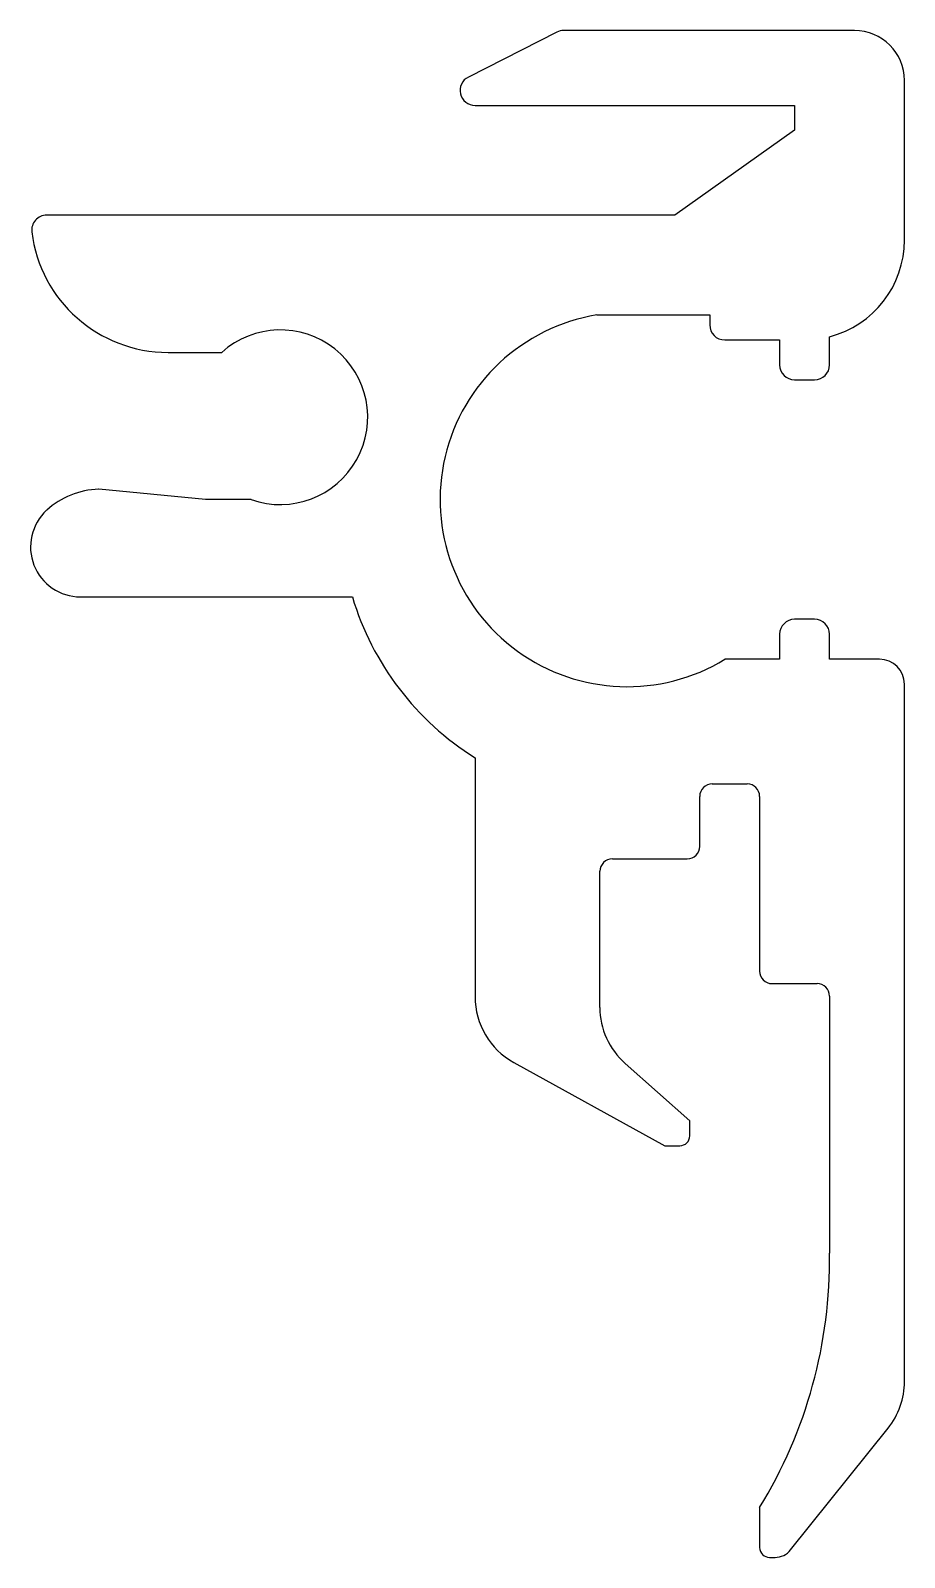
# Model space of a CAD drawing. Extents: x 2662.1 to 2679.6, y 1392.2 to 1422.8.
import ezdxf

# ---------------------------------------------------------------- set-up
doc = ezdxf.new("R2010")
doc.units = 0
doc.layers.get('0').update_dxf_attribs({"linetype": 'CONTINUOUS'})

msp = doc.modelspace()

# ---------------------------------------------------------------- linework, layer by layer
for p, q in [((2672.595, 1422.728), (2670.825, 1421.829)), ((2678.559, 1422.761), (2672.731, 1422.761)), ((2679.559, 1418.561), (2679.559, 1421.761)), ((2670.959, 1421.261), (2677.359, 1421.261)), ((2677.359, 1421.261), (2677.359, 1420.761)), ((2677.359, 1420.761), (2674.959, 1419.061)), ((2674.959, 1419.061), (2662.378, 1419.061)), ((2673.399, 1417.061), (2675.659, 1417.061)), ((2675.659, 1417.061), (2675.659, 1416.861)), ((2675.959, 1416.561), (2677.059, 1416.561)), ((2677.059, 1416.561), (2677.059, 1416.061)), ((2678.059, 1416.061), (2678.059, 1416.624)), ((2664.809, 1416.311), (2665.888, 1416.311)), ((2677.359, 1415.761), (2677.759, 1415.761)), ((2665.558, 1413.361), (2663.42, 1413.567)), ((2666.476, 1413.361), (2665.558, 1413.361)), ((2663.055, 1411.411), (2668.501, 1411.411)), ((2677.059, 1410.661), (2677.059, 1410.161)), ((2677.759, 1410.961), (2677.359, 1410.961)), ((2678.059, 1410.161), (2678.059, 1410.661)), ((2677.059, 1410.161), (2675.964, 1410.161)), ((2679.059, 1410.161), (2678.059, 1410.161)), ((2679.559, 1395.687), (2679.559, 1409.661)), ((2670.959, 1408.186), (2670.959, 1403.395)), ((2675.709, 1407.661), (2676.409, 1407.661)), ((2675.459, 1406.411), (2675.459, 1407.411)), ((2676.659, 1407.411), (2676.659, 1403.911)), ((2673.709, 1406.161), (2675.209, 1406.161)), ((2673.459, 1403.184), (2673.459, 1405.911)), ((2676.909, 1403.661), (2677.809, 1403.661)), ((2678.059, 1403.411), (2678.059, 1398.261)), ((2671.734, 1402.083), (2674.759, 1400.411)), ((2675.259, 1400.911), (2673.963, 1402.063)), ((2675.259, 1400.611), (2675.259, 1400.911)), ((2674.759, 1400.411), (2675.059, 1400.411)), ((2677.279, 1392.311), (2679.231, 1394.75)), ((2676.659, 1393.161), (2676.659, 1392.361)), ((2676.859, 1392.161), (2676.967, 1392.161))]:
    msp.add_line(p, q)
for centre, radius, start, end in [((2672.731, 1422.461), 0.3, 90, 116.9285), ((2678.559, 1421.761), 1, 0, 90), ((2670.959, 1421.561), 0.3, 116.5651, 270), ((2662.378, 1418.761), 0.3, 90, 187.0335), ((2664.809, 1419.061), 2.75, 187.0335, 270), ((2677.559, 1418.561), 2, 284.4775, 0), ((2674.009, 1413.361), 3.75, 99.3668, 301.4239), ((2675.959, 1416.861), 0.3, 180, 270), ((2667.059, 1415.011), 1.75, 250.537, 132.0246), ((2677.359, 1416.061), 0.3, 180, 270), ((2677.759, 1416.061), 0.3, 270, 0), ((2663.457, 1411.974), 1.593, 91.3492, 132.618), ((2663.055, 1412.411), 1, 132.618, 270), ((2674.009, 1413.061), 5.75, 196.6758, 237.9652), ((2677.359, 1410.661), 0.3, 90, 180), ((2677.759, 1410.661), 0.3, 0, 90), ((2679.059, 1409.661), 0.5, 0, 90), ((2675.709, 1407.411), 0.25, 90, 180), ((2676.409, 1407.411), 0.25, 0, 90), ((2675.209, 1406.411), 0.25, 270, 360), ((2673.709, 1405.911), 0.25, 90, 180), ((2676.909, 1403.911), 0.25, 180, 270), ((2677.809, 1403.411), 0.25, 0, 90), ((2672.459, 1403.395), 1.5, 180, 241.0736), ((2674.959, 1403.184), 1.5, 180, 228.3665), ((2675.059, 1400.611), 0.2, 270, 0), ((2668.548, 1398.129), 9.512, 328.5093, 0.7905), ((2678.059, 1395.687), 1.5, 321.3402, 0), ((2676.859, 1392.361), 0.2, 180, 270), ((2676.967, 1392.561), 0.4, 270, 321.3402)]:
    msp.add_arc(centre, radius, start, end)

doc.saveas('drawing.dxf')
